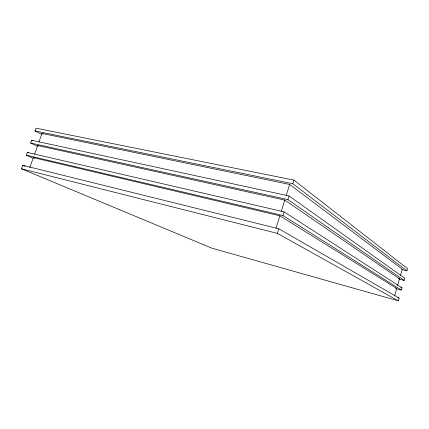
<?xml version="1.0" encoding="UTF-8"?>
<svg xmlns="http://www.w3.org/2000/svg" width="429" height="429" viewBox="0 0 429 429"><rect width="100%" height="100%" fill="white"/><g stroke="black" fill="none" stroke-linecap="round" stroke-linejoin="round"><path stroke-width="0.64" d="M398.31 300.826L399.104 298.064L278.845 228.802L22.699 165.294L21.45 168.785L211.905 248.182L398.31 300.826L277.418 233.392L21.45 168.785M396.235 288.653L401.399 290.063L402.032 287.859L284.1 211.878L27.3 152.402L26.303 155.185L33.038 158.183M398.997 279.065L404.166 280.432L404.794 278.239L289.039 195.956L31.633 140.262L30.641 143.034L37.312 146.176M401.732 269.503L406.923 270.838L407.55 268.645L293.956 180.126L35.95 128.174L34.964 130.931L41.549 134.207M394.6 295.86L396.728 288.46L279.89 215.808L33.36 157.62L29.778 167.707M397.544 285.634L399.506 278.812L284.781 200.086L37.672 145.501L34.572 154.226M400.498 275.375L402.279 269.197L289.645 184.443L41.967 133.424L38.878 142.117M277.418 233.392L278.845 228.802M401.399 290.063L282.963 215.53L284.1 211.878M404.166 280.432L287.913 199.592L289.039 195.956M406.923 270.838L292.835 183.735L293.956 180.126M276.013 228.271L279.89 215.808M281.209 211.567L284.781 200.086M286.288 195.233L289.645 184.443M34.964 130.931L292.835 183.735M30.641 143.034L287.913 199.592M26.303 155.185L282.963 215.53M398.214 278.475L399.506 278.812M400.74 287.51L402.032 287.859M395.436 288.111L396.728 288.46M397.812 297.705L399.104 298.064M22.699 165.294L25.166 166.339M33.36 157.62L34.583 158.167M27.3 152.402L28.518 152.955M37.672 145.501L38.883 146.069M31.633 140.262L32.84 140.841M41.967 133.424L43.168 134.025"/></g></svg>
